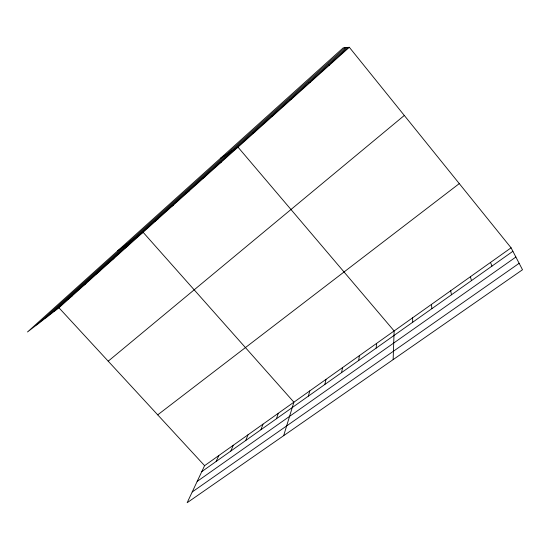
<?xml version="1.0" encoding="UTF-8"?>
<svg xmlns="http://www.w3.org/2000/svg" width="550" height="550" viewBox="0 0 550 550"><rect width="100%" height="100%" fill="white"/><g stroke="black" fill="none" stroke-linecap="round" stroke-linejoin="round"><path stroke-width="0.82" d="M393.147 359.611L394.123 330.942L237.999 147.139L220.749 158.056M376.152 348.129L376.578 343.413M358.689 360.491L359.384 355.637M341.584 372.611L342.526 367.62M324.816 384.484L325.999 379.369M308.378 396.131L309.788 390.892M283.663 435.676L293.893 402.188L143.096 232.265L117.769 250.731M276.451 418.736L278.3 413.27M260.947 429.715L263.003 424.146M245.74 440.488L247.995 434.816M230.814 451.062L233.255 445.287M216.164 461.436L218.79 455.572M511.081 247.816L204.586 465.664L187.151 502.721L522.5 269.748L511.081 247.816L349.319 47.279L343.2 47.864L27.5 331.966L58.932 307.766L349.319 47.279M36.644 324.933L345.001 47.692M45.609 318.024L346.754 47.52M53.9 311.644L348.356 47.369M108.206 361.178L404.312 115.452M67.403 299.516L72.291 295.783M157.713 414.851L459.284 183.604M81.18 287.155L85.91 283.566M95.219 274.553L99.791 271.116M109.539 261.704L113.939 258.418M124.149 248.586L128.377 245.472M154.268 221.561L158.111 218.797M201.788 471.618L512.889 251.288M169.799 207.625L173.442 205.047M197.182 481.408L515.879 257.036M192.211 491.968L519.145 263.306M185.646 193.394L189.076 191.022M201.836 178.867L205.047 176.694M218.371 164.031L221.347 162.071M253.048 132.907L255.523 131.416M271.239 116.579L273.439 115.342M289.857 99.873L291.768 98.904M308.901 82.782L310.509 82.088M328.398 65.285L329.691 64.886M58.932 307.766L204.586 465.664M490.504 262.433L491.947 266.111M470.388 276.739L471.481 280.61M450.697 290.73L451.461 294.786M431.434 304.425L431.881 308.66M412.582 317.824L412.72 322.224"/></g></svg>
